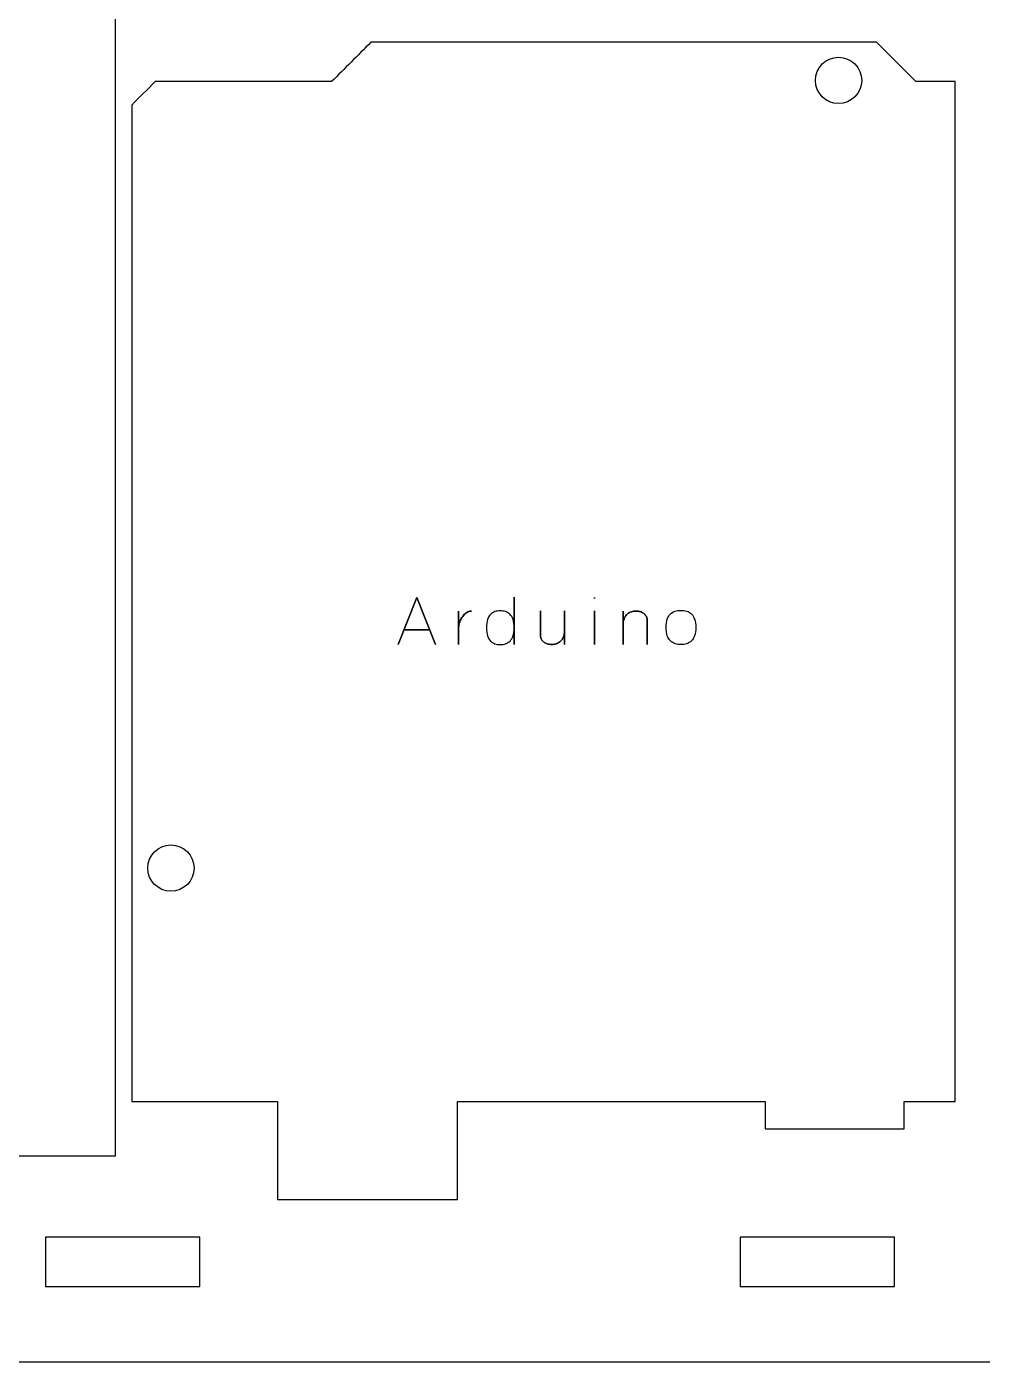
# Model space of a CAD drawing. Extents: x -1020 to 856, y -646 to 1108.
# Drawn here: x 388.8 to 450.7, y 835 to 921.5 of the extents above; entities that cross this region are included whole.
import ezdxf

# ---------------------------------------------------------------- set-up
doc = ezdxf.new("R2010")
doc.units = 0
doc.header["$MEASUREMENT"] = 0
doc.layers.add('LAYER_1', color=7, linetype='CONTINUOUS')

msp = doc.modelspace()

# ---------------------------------------------------------------- linework, layer by layer
at = {"layer": 'LAYER_1', "color": 250}
for centre in [(441.375, 918), (398.125, 867)]:
    msp.add_ellipse(centre, major_axis=(0, 1.5), ratio=1, dxfattribs=at)
for points, knots in [([(581.5, 840), (581.5, 840), (581.5, 963), (581.5, 963), (581.5, 963), (581.5, 965.761), (579.261, 968), (576.5, 968), (576.5, 968), (576.5, 968), (333.5, 968), (333.5, 968), (333.5, 968), (330.739, 968), (328.5, 965.761), (328.5, 963), (328.5, 963), (328.5, 963), (328.5, 840), (328.5, 840), (328.5, 840), (328.5, 837.239), (330.739, 835), (333.5, 835), (333.5, 835), (333.5, 835), (576.5, 835), (576.5, 835), (576.5, 835), (579.261, 835), (581.5, 837.239), (581.5, 840)], [0, 0, 0, 0, 0.125, 0.125, 0.125, 0.125, 0.25, 0.25, 0.25, 0.25, 0.375, 0.375, 0.375, 0.375, 0.5, 0.5, 0.5, 0.5, 0.625, 0.625, 0.625, 0.625, 0.75, 0.75, 0.75, 0.75, 0.875, 0.875, 0.875, 0.875, 1, 1, 1, 1]), ([(390, 843.1), (390, 843.1), (400, 843.1), (400, 843.1), (400, 843.1), (400, 843.1), (400, 839.9), (400, 839.9), (400, 839.9), (400, 839.9), (390, 839.9), (390, 839.9), (390, 839.9), (390, 839.9), (390, 843.1), (390, 843.1)], [0, 0, 0, 0, 0.25, 0.25, 0.25, 0.25, 0.5, 0.5, 0.5, 0.5, 0.75, 0.75, 0.75, 0.75, 1, 1, 1, 1]), ([(435, 843.1), (435, 843.1), (445, 843.1), (445, 843.1), (445, 843.1), (445, 843.1), (445, 839.9), (445, 839.9), (445, 839.9), (445, 839.9), (435, 839.9), (435, 839.9), (435, 839.9), (435, 839.9), (435, 843.1), (435, 843.1)], [0, 0, 0, 0, 0.25, 0.25, 0.25, 0.25, 0.5, 0.5, 0.5, 0.5, 0.75, 0.75, 0.75, 0.75, 1, 1, 1, 1])]:
    msp.add_open_spline(points, degree=3, knots=knots, dxfattribs=at)
at = {"layer": 'LAYER_1', "color": 142}
for points, knots in [([(341.0512, 848.34), (341.0512, 848.34), (394.5066, 848.34), (394.5066, 848.34), (394.5066, 848.34), (394.5066, 848.34), (394.5066, 932.16), (394.5066, 932.16), (394.5066, 932.16), (394.5066, 932.16), (341.0512, 932.16), (341.0512, 932.16), (341.0512, 932.16), (341.0512, 932.16), (341.0512, 848.34), (341.0512, 848.34)], [0, 0, 0, 0, 0.25, 0.25, 0.25, 0.25, 0.5, 0.5, 0.5, 0.5, 0.75, 0.75, 0.75, 0.75, 1, 1, 1, 1]), ([(448.92, 851.885), (448.5132, 851.885), (447.3429, 851.885), (445.618, 851.885), (445.618, 851.885), (445.618, 851.885), (445.618, 850.107), (445.618, 850.107), (445.618, 850.107), (445.618, 850.107), (436.6264, 850.107), (436.6264, 850.107), (436.6264, 850.107), (436.6264, 850.107), (436.6264, 851.885), (436.6264, 851.885), (436.6264, 851.885), (430.7009, 851.885), (423.448, 851.885), (416.6874, 851.885), (416.6874, 851.885), (416.6874, 851.885), (416.6874, 845.535), (416.6874, 845.535), (416.6874, 845.535), (416.6874, 845.535), (405.0288, 845.535), (405.0288, 845.535), (405.0288, 845.535), (405.0288, 845.535), (405.0288, 851.885), (405.0288, 851.885), (405.0288, 851.885), (400.004, 851.885), (396.3733, 851.885), (395.58, 851.885), (395.58, 851.885), (395.58, 873.3734), (395.58, 894.8872), (395.58, 916.401), (395.58, 916.401), (396.088, 916.909), (396.596, 917.417), (397.104, 917.925), (397.104, 917.925), (400.914, 917.925), (404.724, 917.925), (408.534, 917.925), (408.534, 917.925), (409.3722, 918.7632), (410.2104, 919.6014), (411.074, 920.465), (411.074, 920.465), (421.996, 920.465), (432.918, 920.465), (443.84, 920.465), (443.84, 920.465), (444.6782, 919.6268), (445.5164, 918.7886), (446.38, 917.925), (446.38, 917.925), (447.2182, 917.925), (448.0564, 917.925), (448.92, 917.925), (448.92, 917.925), (448.92, 895.9286), (448.92, 873.9068), (448.92, 851.885)], [0, 0, 0, 0, 0.0588235, 0.0588235, 0.0588235, 0.0588235, 0.1176471, 0.1176471, 0.1176471, 0.1176471, 0.1764706, 0.1764706, 0.1764706, 0.1764706, 0.2352941, 0.2352941, 0.2352941, 0.2352941, 0.2941176, 0.2941176, 0.2941176, 0.2941176, 0.3529412, 0.3529412, 0.3529412, 0.3529412, 0.4117647, 0.4117647, 0.4117647, 0.4117647, 0.4705882, 0.4705882, 0.4705882, 0.4705882, 0.5294118, 0.5294118, 0.5294118, 0.5294118, 0.5882353, 0.5882353, 0.5882353, 0.5882353, 0.6470588, 0.6470588, 0.6470588, 0.6470588, 0.7058824, 0.7058824, 0.7058824, 0.7058824, 0.7647059, 0.7647059, 0.7647059, 0.7647059, 0.8235294, 0.8235294, 0.8235294, 0.8235294, 0.8823529, 0.8823529, 0.8823529, 0.8823529, 0.9411765, 0.9411765, 0.9411765, 0.9411765, 1, 1, 1, 1]), ([(412.833, 881.4711), (412.833, 881.4711), (414.0437, 884.5233), (414.0437, 884.5233), (414.0437, 884.5233), (414.0437, 884.5233), (415.2587, 881.4711), (415.2587, 881.4711), (415.2587, 881.4711), (415.2587, 881.4711), (414.0437, 884.5233), (414.0437, 884.5233), (414.0437, 884.5233), (414.0437, 884.5233), (412.833, 881.4711), (412.833, 881.4711)], [0, 0, 0, 0, 0.25, 0.25, 0.25, 0.25, 0.5, 0.5, 0.5, 0.5, 0.75, 0.75, 0.75, 0.75, 1, 1, 1, 1]), ([(420.3598, 884.5318), (420.3598, 884.5318), (420.3598, 881.4711), (420.3598, 881.4711), (420.3598, 881.4711), (420.3598, 881.4711), (420.3598, 884.5318), (420.3598, 884.5318)], [0, 0, 0, 0, 0.5, 0.5, 0.5, 0.5, 1, 1, 1, 1]), ([(425.554, 884.4513), (425.554, 884.4513), (425.554, 884.5275), (425.554, 884.5275), (425.554, 884.5275), (425.554, 884.5275), (425.554, 884.4513), (425.554, 884.4513)], [0, 0, 0, 0, 0.5, 0.5, 0.5, 0.5, 1, 1, 1, 1]), ([(416.7615, 882.5802), (416.7594, 882.6783), (416.7742, 882.7778), (416.8052, 882.878), (416.8052, 882.878), (416.8363, 882.9782), (416.8793, 883.0741), (416.9344, 883.1658), (416.9344, 883.1658), (416.9901, 883.2576), (417.0536, 883.3387), (417.1256, 883.4107), (417.1256, 883.4107), (417.1968, 883.4826), (417.273, 883.5391), (417.3527, 883.5807), (417.3527, 883.5807), (417.4325, 883.6223), (417.5115, 883.6428), (417.5912, 883.6428), (417.5912, 883.6428), (417.5115, 883.6428), (417.4325, 883.6223), (417.3527, 883.5807), (417.3527, 883.5807), (417.273, 883.5391), (417.1968, 883.4826), (417.1256, 883.4107), (417.1256, 883.4107), (417.0536, 883.3387), (416.9901, 883.2576), (416.9344, 883.1658), (416.9344, 883.1658), (416.8793, 883.0741), (416.8363, 882.9782), (416.8052, 882.878), (416.8052, 882.878), (416.7742, 882.7778), (416.7594, 882.6783), (416.7615, 882.5802)], [0, 0, 0, 0, 0.1, 0.1, 0.1, 0.1, 0.2, 0.2, 0.2, 0.2, 0.3, 0.3, 0.3, 0.3, 0.4, 0.4, 0.4, 0.4, 0.5, 0.5, 0.5, 0.5, 0.6, 0.6, 0.6, 0.6, 0.7, 0.7, 0.7, 0.7, 0.8, 0.8, 0.8, 0.8, 0.9, 0.9, 0.9, 0.9, 1, 1, 1, 1]), ([(416.7615, 881.4711), (416.7615, 881.4711), (416.7615, 883.6428), (416.7615, 883.6428), (416.7615, 883.6428), (416.7615, 883.6428), (416.7615, 881.4711), (416.7615, 881.4711)], [0, 0, 0, 0, 0.5, 0.5, 0.5, 0.5, 1, 1, 1, 1]), ([(419.4581, 883.6555), (419.5816, 883.6562), (419.6973, 883.6393), (419.8053, 883.604), (419.8053, 883.604), (419.9132, 883.5687), (420.0085, 883.5094), (420.091, 883.4269), (420.091, 883.4269), (420.1736, 883.3443), (420.2378, 883.2322), (420.2843, 883.091), (420.2843, 883.091), (420.3309, 882.9499), (420.3549, 882.7743), (420.3556, 882.5633), (420.3556, 882.5633), (420.3549, 882.3523), (420.3309, 882.1767), (420.2843, 882.0355), (420.2843, 882.0355), (420.2378, 881.8944), (420.1736, 881.7822), (420.091, 881.6997), (420.091, 881.6997), (420.0085, 881.6171), (419.9132, 881.5579), (419.8053, 881.5226), (419.8053, 881.5226), (419.6973, 881.4873), (419.5816, 881.4704), (419.4581, 881.4711), (419.4581, 881.4711), (419.3347, 881.4704), (419.2189, 881.4873), (419.1117, 881.5226), (419.1117, 881.5226), (419.0037, 881.5579), (418.9092, 881.6171), (418.8274, 881.6997), (418.8274, 881.6997), (418.7455, 881.7822), (418.6813, 881.8944), (418.6355, 882.0355), (418.6355, 882.0355), (418.5889, 882.1767), (418.5656, 882.3523), (418.5649, 882.5633), (418.5649, 882.5633), (418.5656, 882.7743), (418.5889, 882.9499), (418.6355, 883.091), (418.6355, 883.091), (418.6813, 883.2322), (418.7455, 883.3443), (418.8274, 883.4269), (418.8274, 883.4269), (418.9092, 883.5094), (419.0037, 883.5687), (419.1117, 883.604), (419.1117, 883.604), (419.2189, 883.6393), (419.3347, 883.6562), (419.4581, 883.6555)], [0, 0, 0, 0, 0.0625, 0.0625, 0.0625, 0.0625, 0.125, 0.125, 0.125, 0.125, 0.1875, 0.1875, 0.1875, 0.1875, 0.25, 0.25, 0.25, 0.25, 0.3125, 0.3125, 0.3125, 0.3125, 0.375, 0.375, 0.375, 0.375, 0.4375, 0.4375, 0.4375, 0.4375, 0.5, 0.5, 0.5, 0.5, 0.5625, 0.5625, 0.5625, 0.5625, 0.625, 0.625, 0.625, 0.625, 0.6875, 0.6875, 0.6875, 0.6875, 0.75, 0.75, 0.75, 0.75, 0.8125, 0.8125, 0.8125, 0.8125, 0.875, 0.875, 0.875, 0.875, 0.9375, 0.9375, 0.9375, 0.9375, 1, 1, 1, 1]), ([(419.4581, 883.6555), (419.5816, 883.6562), (419.6973, 883.6393), (419.8053, 883.604), (419.8053, 883.604), (419.9132, 883.5687), (420.0085, 883.5094), (420.091, 883.4269), (420.091, 883.4269), (420.1736, 883.3443), (420.2378, 883.2322), (420.2843, 883.091), (420.2843, 883.091), (420.3309, 882.9499), (420.3549, 882.7743), (420.3556, 882.5633), (420.3556, 882.5633), (420.3549, 882.3523), (420.3309, 882.1767), (420.2843, 882.0355), (420.2843, 882.0355), (420.2378, 881.8944), (420.1736, 881.7822), (420.091, 881.6997), (420.091, 881.6997), (420.0085, 881.6171), (419.9132, 881.5579), (419.8053, 881.5226), (419.8053, 881.5226), (419.6973, 881.4873), (419.5816, 881.4704), (419.4581, 881.4711), (419.4581, 881.4711), (419.3347, 881.4704), (419.2189, 881.4873), (419.1117, 881.5226), (419.1117, 881.5226), (419.0037, 881.5579), (418.9092, 881.6171), (418.8274, 881.6997), (418.8274, 881.6997), (418.7455, 881.7822), (418.6813, 881.8944), (418.6355, 882.0355), (418.6355, 882.0355), (418.5889, 882.1767), (418.5656, 882.3523), (418.5649, 882.5633), (418.5649, 882.5633), (418.5656, 882.7743), (418.5889, 882.9499), (418.6355, 883.091), (418.6355, 883.091), (418.6813, 883.2322), (418.7455, 883.3443), (418.8274, 883.4269), (418.8274, 883.4269), (418.9092, 883.5094), (419.0037, 883.5687), (419.1117, 883.604), (419.1117, 883.604), (419.2189, 883.6393), (419.3347, 883.6562), (419.4581, 883.6555)], [0, 0, 0, 0, 0.0625, 0.0625, 0.0625, 0.0625, 0.125, 0.125, 0.125, 0.125, 0.1875, 0.1875, 0.1875, 0.1875, 0.25, 0.25, 0.25, 0.25, 0.3125, 0.3125, 0.3125, 0.3125, 0.375, 0.375, 0.375, 0.375, 0.4375, 0.4375, 0.4375, 0.4375, 0.5, 0.5, 0.5, 0.5, 0.5625, 0.5625, 0.5625, 0.5625, 0.625, 0.625, 0.625, 0.625, 0.6875, 0.6875, 0.6875, 0.6875, 0.75, 0.75, 0.75, 0.75, 0.8125, 0.8125, 0.8125, 0.8125, 0.875, 0.875, 0.875, 0.875, 0.9375, 0.9375, 0.9375, 0.9375, 1, 1, 1, 1]), ([(422.0531, 883.6512), (422.0531, 883.6505), (422.0531, 883.6301), (422.0531, 883.5899), (422.0531, 883.5899), (422.0531, 883.5497), (422.0531, 883.4953), (422.0531, 883.4269), (422.0531, 883.4269), (422.0531, 883.3577), (422.0531, 883.2794), (422.0531, 883.1919), (422.0531, 883.1919), (422.0531, 883.1052), (422.0531, 883.0134), (422.0531, 882.9182), (422.0531, 882.9182), (422.0531, 882.8222), (422.0531, 882.7277), (422.0531, 882.6346), (422.0531, 882.6346), (422.0531, 882.5407), (422.0531, 882.4532), (422.0531, 882.3728), (422.0531, 882.3728), (422.0531, 882.2917), (422.0531, 882.2218), (422.0531, 882.1632), (422.0531, 882.1632), (422.0531, 882.1054), (422.0531, 882.0638), (422.0531, 882.0384), (422.0531, 882.0384), (422.0531, 881.9989), (422.0609, 881.9544), (422.0778, 881.9057), (422.0778, 881.9057), (422.094, 881.8563), (422.1201, 881.8069), (422.1561, 881.7576), (422.1561, 881.7576), (422.1921, 881.7075), (422.2379, 881.6616), (422.2951, 881.6193), (422.2951, 881.6193), (422.353, 881.5769), (422.4221, 881.5431), (422.5025, 881.517), (422.5025, 881.517), (422.5837, 881.4909), (422.6782, 881.4767), (422.7855, 881.4753), (422.7855, 881.4753), (422.8941, 881.4753), (422.9922, 881.4901), (423.0797, 881.5198), (423.0797, 881.5198), (423.1679, 881.5501), (423.2448, 881.5917), (423.3118, 881.6447), (423.3118, 881.6447), (423.3781, 881.6976), (423.4339, 881.7583), (423.479, 881.8274), (423.479, 881.8274), (423.5242, 881.8958), (423.558, 881.9685), (423.5806, 882.0461), (423.5806, 882.0461), (423.6039, 882.123), (423.6152, 882.2013), (423.6152, 882.2797), (423.6152, 882.2797), (423.6152, 882.2013), (423.6039, 882.123), (423.5806, 882.0461), (423.5806, 882.0461), (423.558, 881.9685), (423.5242, 881.8958), (423.479, 881.8274), (423.479, 881.8274), (423.4339, 881.7583), (423.3781, 881.6976), (423.3118, 881.6447), (423.3118, 881.6447), (423.2448, 881.5917), (423.1679, 881.5501), (423.0797, 881.5198), (423.0797, 881.5198), (422.9922, 881.4901), (422.8941, 881.4753), (422.7855, 881.4753), (422.7855, 881.4753), (422.6782, 881.4767), (422.5837, 881.4909), (422.5025, 881.517), (422.5025, 881.517), (422.4221, 881.5431), (422.353, 881.5769), (422.2951, 881.6193), (422.2951, 881.6193), (422.2379, 881.6616), (422.1921, 881.7075), (422.1561, 881.7576), (422.1561, 881.7576), (422.1201, 881.8069), (422.094, 881.8563), (422.0778, 881.9057), (422.0778, 881.9057), (422.0609, 881.9544), (422.0531, 881.9989), (422.0531, 882.0384), (422.0531, 882.0384), (422.0531, 882.0638), (422.0531, 882.1054), (422.0531, 882.1632), (422.0531, 882.1632), (422.0531, 882.2218), (422.0531, 882.2917), (422.0531, 882.3728), (422.0531, 882.3728), (422.0531, 882.4532), (422.0531, 882.5407), (422.0531, 882.6346), (422.0531, 882.6346), (422.0531, 882.7277), (422.0531, 882.8222), (422.0531, 882.9182), (422.0531, 882.9182), (422.0531, 883.0134), (422.0531, 883.1052), (422.0531, 883.1919), (422.0531, 883.1919), (422.0531, 883.2794), (422.0531, 883.3577), (422.0531, 883.4269), (422.0531, 883.4269), (422.0531, 883.4953), (422.0531, 883.5497), (422.0531, 883.5899), (422.0531, 883.5899), (422.0531, 883.6301), (422.0531, 883.6505), (422.0531, 883.6512)], [0, 0, 0, 0, 0.0277778, 0.0277778, 0.0277778, 0.0277778, 0.0555556, 0.0555556, 0.0555556, 0.0555556, 0.0833333, 0.0833333, 0.0833333, 0.0833333, 0.1111111, 0.1111111, 0.1111111, 0.1111111, 0.1388889, 0.1388889, 0.1388889, 0.1388889, 0.1666667, 0.1666667, 0.1666667, 0.1666667, 0.1944444, 0.1944444, 0.1944444, 0.1944444, 0.2222222, 0.2222222, 0.2222222, 0.2222222, 0.25, 0.25, 0.25, 0.25, 0.2777778, 0.2777778, 0.2777778, 0.2777778, 0.3055556, 0.3055556, 0.3055556, 0.3055556, 0.3333333, 0.3333333, 0.3333333, 0.3333333, 0.3611111, 0.3611111, 0.3611111, 0.3611111, 0.3888889, 0.3888889, 0.3888889, 0.3888889, 0.4166667, 0.4166667, 0.4166667, 0.4166667, 0.4444444, 0.4444444, 0.4444444, 0.4444444, 0.4722222, 0.4722222, 0.4722222, 0.4722222, 0.5, 0.5, 0.5, 0.5, 0.5277778, 0.5277778, 0.5277778, 0.5277778, 0.5555556, 0.5555556, 0.5555556, 0.5555556, 0.5833333, 0.5833333, 0.5833333, 0.5833333, 0.6111111, 0.6111111, 0.6111111, 0.6111111, 0.6388889, 0.6388889, 0.6388889, 0.6388889, 0.6666667, 0.6666667, 0.6666667, 0.6666667, 0.6944444, 0.6944444, 0.6944444, 0.6944444, 0.7222222, 0.7222222, 0.7222222, 0.7222222, 0.75, 0.75, 0.75, 0.75, 0.7777778, 0.7777778, 0.7777778, 0.7777778, 0.8055556, 0.8055556, 0.8055556, 0.8055556, 0.8333333, 0.8333333, 0.8333333, 0.8333333, 0.8611111, 0.8611111, 0.8611111, 0.8611111, 0.8888889, 0.8888889, 0.8888889, 0.8888889, 0.9166667, 0.9166667, 0.9166667, 0.9166667, 0.9444444, 0.9444444, 0.9444444, 0.9444444, 0.9722222, 0.9722222, 0.9722222, 0.9722222, 1, 1, 1, 1]), ([(423.6152, 883.6512), (423.6152, 883.6512), (423.6152, 881.4753), (423.6152, 881.4753), (423.6152, 881.4753), (423.6152, 881.4753), (423.6152, 883.6512), (423.6152, 883.6512)], [0, 0, 0, 0, 0.5, 0.5, 0.5, 0.5, 1, 1, 1, 1]), ([(425.554, 881.4753), (425.554, 881.4753), (425.554, 883.647), (425.554, 883.647), (425.554, 883.647), (425.554, 883.6463), (425.554, 883.6209), (425.554, 883.5722), (425.554, 883.5722), (425.554, 883.5235), (425.554, 883.4565), (425.554, 883.3719), (425.554, 883.3719), (425.554, 883.2872), (425.554, 883.1905), (425.554, 883.0819), (425.554, 883.0819), (425.554, 882.9732), (425.554, 882.8589), (425.554, 882.7383), (425.554, 882.7383), (425.554, 882.6183), (425.554, 882.4977), (425.554, 882.3777), (425.554, 882.3777), (425.554, 882.2571), (425.554, 882.1428), (425.554, 882.0348), (425.554, 882.0348), (425.554, 881.9262), (425.554, 881.8302), (425.554, 881.7463), (425.554, 881.7463), (425.554, 881.6616), (425.554, 881.596), (425.554, 881.5473), (425.554, 881.5473), (425.554, 881.4993), (425.554, 881.4753), (425.554, 881.4753)], [0, 0, 0, 0, 0.1, 0.1, 0.1, 0.1, 0.2, 0.2, 0.2, 0.2, 0.3, 0.3, 0.3, 0.3, 0.4, 0.4, 0.4, 0.4, 0.5, 0.5, 0.5, 0.5, 0.6, 0.6, 0.6, 0.6, 0.7, 0.7, 0.7, 0.7, 0.8, 0.8, 0.8, 0.8, 0.9, 0.9, 0.9, 0.9, 1, 1, 1, 1]), ([(428.9787, 881.4711), (428.9787, 881.4718), (428.9787, 881.4923), (428.9787, 881.5325), (428.9787, 881.5325), (428.9787, 881.572), (428.9787, 881.6263), (428.9787, 881.6948), (428.9787, 881.6948), (428.9787, 881.7639), (428.9787, 881.8415), (428.9787, 881.929), (428.9787, 881.929), (428.9787, 882.0158), (428.9787, 882.1068), (428.9787, 882.2028), (428.9787, 882.2028), (428.9787, 882.298), (428.9787, 882.3918), (428.9787, 882.485), (428.9787, 882.485), (428.9787, 882.5781), (428.9787, 882.6656), (428.9787, 882.746), (428.9787, 882.746), (428.9787, 882.8272), (428.9787, 882.8963), (428.9787, 882.9549), (428.9787, 882.9549), (428.9787, 883.0127), (428.9787, 883.0544), (428.9787, 883.0798), (428.9787, 883.0798), (428.9787, 883.1193), (428.971, 883.1637), (428.9541, 883.2124), (428.9541, 883.2124), (428.9378, 883.2618), (428.9117, 883.3112), (428.8757, 883.3606), (428.8757, 883.3606), (428.8398, 883.4107), (428.7939, 883.4565), (428.7367, 883.4989), (428.7367, 883.4989), (428.6789, 883.5412), (428.6097, 883.5751), (428.5293, 883.6012), (428.5293, 883.6012), (428.4482, 883.6273), (428.3536, 883.6414), (428.2464, 883.6428), (428.2464, 883.6428), (428.1377, 883.6428), (428.0397, 883.628), (427.9522, 883.5983), (427.9522, 883.5983), (427.8647, 883.568), (427.7878, 883.5264), (427.7215, 883.4735), (427.7215, 883.4735), (427.6551, 883.4205), (427.6001, 883.3599), (427.5557, 883.2907), (427.5557, 883.2907), (427.5105, 883.2223), (427.4773, 883.1496), (427.4548, 883.072), (427.4548, 883.072), (427.4322, 882.9951), (427.4209, 882.9168), (427.4209, 882.8385), (427.4209, 882.8385), (427.4209, 882.9168), (427.4322, 882.9951), (427.4548, 883.072), (427.4548, 883.072), (427.4773, 883.1496), (427.5105, 883.2223), (427.5557, 883.2907), (427.5557, 883.2907), (427.6001, 883.3599), (427.6551, 883.4205), (427.7215, 883.4735), (427.7215, 883.4735), (427.7878, 883.5264), (427.8647, 883.568), (427.9522, 883.5983), (427.9522, 883.5983), (428.0397, 883.628), (428.1377, 883.6428), (428.2464, 883.6428), (428.2464, 883.6428), (428.3536, 883.6414), (428.4482, 883.6273), (428.5293, 883.6012), (428.5293, 883.6012), (428.6097, 883.5751), (428.6789, 883.5412), (428.7367, 883.4989), (428.7367, 883.4989), (428.7939, 883.4565), (428.8398, 883.4107), (428.8757, 883.3606), (428.8757, 883.3606), (428.9117, 883.3112), (428.9378, 883.2618), (428.9541, 883.2124), (428.9541, 883.2124), (428.971, 883.1637), (428.9787, 883.1193), (428.9787, 883.0798), (428.9787, 883.0798), (428.9787, 883.0544), (428.9787, 883.0127), (428.9787, 882.9549), (428.9787, 882.9549), (428.9787, 882.8963), (428.9787, 882.8272), (428.9787, 882.746), (428.9787, 882.746), (428.9787, 882.6656), (428.9787, 882.5781), (428.9787, 882.485), (428.9787, 882.485), (428.9787, 882.3918), (428.9787, 882.298), (428.9787, 882.2028), (428.9787, 882.2028), (428.9787, 882.1068), (428.9787, 882.0158), (428.9787, 881.929), (428.9787, 881.929), (428.9787, 881.8415), (428.9787, 881.7639), (428.9787, 881.6948), (428.9787, 881.6948), (428.9787, 881.6263), (428.9787, 881.572), (428.9787, 881.5325), (428.9787, 881.5325), (428.9787, 881.4923), (428.9787, 881.4718), (428.9787, 881.4711)], [0, 0, 0, 0, 0.0277778, 0.0277778, 0.0277778, 0.0277778, 0.0555556, 0.0555556, 0.0555556, 0.0555556, 0.0833333, 0.0833333, 0.0833333, 0.0833333, 0.1111111, 0.1111111, 0.1111111, 0.1111111, 0.1388889, 0.1388889, 0.1388889, 0.1388889, 0.1666667, 0.1666667, 0.1666667, 0.1666667, 0.1944444, 0.1944444, 0.1944444, 0.1944444, 0.2222222, 0.2222222, 0.2222222, 0.2222222, 0.25, 0.25, 0.25, 0.25, 0.2777778, 0.2777778, 0.2777778, 0.2777778, 0.3055556, 0.3055556, 0.3055556, 0.3055556, 0.3333333, 0.3333333, 0.3333333, 0.3333333, 0.3611111, 0.3611111, 0.3611111, 0.3611111, 0.3888889, 0.3888889, 0.3888889, 0.3888889, 0.4166667, 0.4166667, 0.4166667, 0.4166667, 0.4444444, 0.4444444, 0.4444444, 0.4444444, 0.4722222, 0.4722222, 0.4722222, 0.4722222, 0.5, 0.5, 0.5, 0.5, 0.5277778, 0.5277778, 0.5277778, 0.5277778, 0.5555556, 0.5555556, 0.5555556, 0.5555556, 0.5833333, 0.5833333, 0.5833333, 0.5833333, 0.6111111, 0.6111111, 0.6111111, 0.6111111, 0.6388889, 0.6388889, 0.6388889, 0.6388889, 0.6666667, 0.6666667, 0.6666667, 0.6666667, 0.6944444, 0.6944444, 0.6944444, 0.6944444, 0.7222222, 0.7222222, 0.7222222, 0.7222222, 0.75, 0.75, 0.75, 0.75, 0.7777778, 0.7777778, 0.7777778, 0.7777778, 0.8055556, 0.8055556, 0.8055556, 0.8055556, 0.8333333, 0.8333333, 0.8333333, 0.8333333, 0.8611111, 0.8611111, 0.8611111, 0.8611111, 0.8888889, 0.8888889, 0.8888889, 0.8888889, 0.9166667, 0.9166667, 0.9166667, 0.9166667, 0.9444444, 0.9444444, 0.9444444, 0.9444444, 0.9722222, 0.9722222, 0.9722222, 0.9722222, 1, 1, 1, 1]), ([(427.4209, 881.4711), (427.4209, 881.4711), (427.4209, 883.6428), (427.4209, 883.6428), (427.4209, 883.6428), (427.4209, 883.6428), (427.4209, 881.4711), (427.4209, 881.4711)], [0, 0, 0, 0, 0.5, 0.5, 0.5, 0.5, 1, 1, 1, 1]), ([(431.1632, 881.4711), (431.2965, 881.4704), (431.4207, 881.4873), (431.5364, 881.5233), (431.5364, 881.5233), (431.6521, 881.5593), (431.7544, 881.6193), (431.8419, 881.7032), (431.8419, 881.7032), (431.9301, 881.7872), (431.9985, 881.9008), (432.0486, 882.0447), (432.0486, 882.0447), (432.098, 882.1879), (432.1234, 882.3664), (432.1241, 882.5802), (432.1241, 882.5802), (432.1234, 882.7933), (432.098, 882.9711), (432.0486, 883.1136), (432.0486, 883.1136), (431.9985, 883.2561), (431.9301, 883.3697), (431.8419, 883.4537), (431.8419, 883.4537), (431.7544, 883.537), (431.6521, 883.5969), (431.5364, 883.6329), (431.5364, 883.6329), (431.4207, 883.6689), (431.2965, 883.6858), (431.1632, 883.6851), (431.1632, 883.6851), (431.0312, 883.6858), (430.907, 883.6689), (430.7913, 883.6329), (430.7913, 883.6329), (430.6756, 883.5969), (430.574, 883.537), (430.4858, 883.4537), (430.4858, 883.4537), (430.3976, 883.3697), (430.3285, 883.2561), (430.2784, 883.1136), (430.2784, 883.1136), (430.2283, 882.9711), (430.2029, 882.7933), (430.2022, 882.5802), (430.2022, 882.5802), (430.2029, 882.3664), (430.2283, 882.1879), (430.2784, 882.0447), (430.2784, 882.0447), (430.3285, 881.9008), (430.3976, 881.7872), (430.4858, 881.7032), (430.4858, 881.7032), (430.574, 881.6193), (430.6756, 881.5593), (430.7913, 881.5233), (430.7913, 881.5233), (430.907, 881.4873), (431.0312, 881.4704), (431.1632, 881.4711)], [0, 0, 0, 0, 0.0625, 0.0625, 0.0625, 0.0625, 0.125, 0.125, 0.125, 0.125, 0.1875, 0.1875, 0.1875, 0.1875, 0.25, 0.25, 0.25, 0.25, 0.3125, 0.3125, 0.3125, 0.3125, 0.375, 0.375, 0.375, 0.375, 0.4375, 0.4375, 0.4375, 0.4375, 0.5, 0.5, 0.5, 0.5, 0.5625, 0.5625, 0.5625, 0.5625, 0.625, 0.625, 0.625, 0.625, 0.6875, 0.6875, 0.6875, 0.6875, 0.75, 0.75, 0.75, 0.75, 0.8125, 0.8125, 0.8125, 0.8125, 0.875, 0.875, 0.875, 0.875, 0.9375, 0.9375, 0.9375, 0.9375, 1, 1, 1, 1]), ([(431.1632, 881.4711), (431.2965, 881.4704), (431.4207, 881.4873), (431.5364, 881.5233), (431.5364, 881.5233), (431.6521, 881.5593), (431.7544, 881.6193), (431.8419, 881.7032), (431.8419, 881.7032), (431.9301, 881.7872), (431.9985, 881.9008), (432.0486, 882.0447), (432.0486, 882.0447), (432.098, 882.1879), (432.1234, 882.3664), (432.1241, 882.5802), (432.1241, 882.5802), (432.1234, 882.7933), (432.098, 882.9711), (432.0486, 883.1136), (432.0486, 883.1136), (431.9985, 883.2561), (431.9301, 883.3697), (431.8419, 883.4537), (431.8419, 883.4537), (431.7544, 883.537), (431.6521, 883.5969), (431.5364, 883.6329), (431.5364, 883.6329), (431.4207, 883.6689), (431.2965, 883.6858), (431.1632, 883.6851), (431.1632, 883.6851), (431.0312, 883.6858), (430.907, 883.6689), (430.7913, 883.6329), (430.7913, 883.6329), (430.6756, 883.5969), (430.574, 883.537), (430.4858, 883.4537), (430.4858, 883.4537), (430.3976, 883.3697), (430.3285, 883.2561), (430.2784, 883.1136), (430.2784, 883.1136), (430.2283, 882.9711), (430.2029, 882.7933), (430.2022, 882.5802), (430.2022, 882.5802), (430.2029, 882.3664), (430.2283, 882.1879), (430.2784, 882.0447), (430.2784, 882.0447), (430.3285, 881.9008), (430.3976, 881.7872), (430.4858, 881.7032), (430.4858, 881.7032), (430.574, 881.6193), (430.6756, 881.5593), (430.7913, 881.5233), (430.7913, 881.5233), (430.907, 881.4873), (431.0312, 881.4704), (431.1632, 881.4711)], [0, 0, 0, 0, 0.0625, 0.0625, 0.0625, 0.0625, 0.125, 0.125, 0.125, 0.125, 0.1875, 0.1875, 0.1875, 0.1875, 0.25, 0.25, 0.25, 0.25, 0.3125, 0.3125, 0.3125, 0.3125, 0.375, 0.375, 0.375, 0.375, 0.4375, 0.4375, 0.4375, 0.4375, 0.5, 0.5, 0.5, 0.5, 0.5625, 0.5625, 0.5625, 0.5625, 0.625, 0.625, 0.625, 0.625, 0.6875, 0.6875, 0.6875, 0.6875, 0.75, 0.75, 0.75, 0.75, 0.8125, 0.8125, 0.8125, 0.8125, 0.875, 0.875, 0.875, 0.875, 0.9375, 0.9375, 0.9375, 0.9375, 1, 1, 1, 1]), ([(413.214, 882.4321), (413.214, 882.4321), (414.8734, 882.4321), (414.8734, 882.4321), (414.8734, 882.4321), (414.8734, 882.4321), (413.214, 882.4321), (413.214, 882.4321)], [0, 0, 0, 0, 0.5, 0.5, 0.5, 0.5, 1, 1, 1, 1])]:
    msp.add_open_spline(points, degree=3, knots=knots, dxfattribs=at)

doc.saveas('drawing.dxf')
